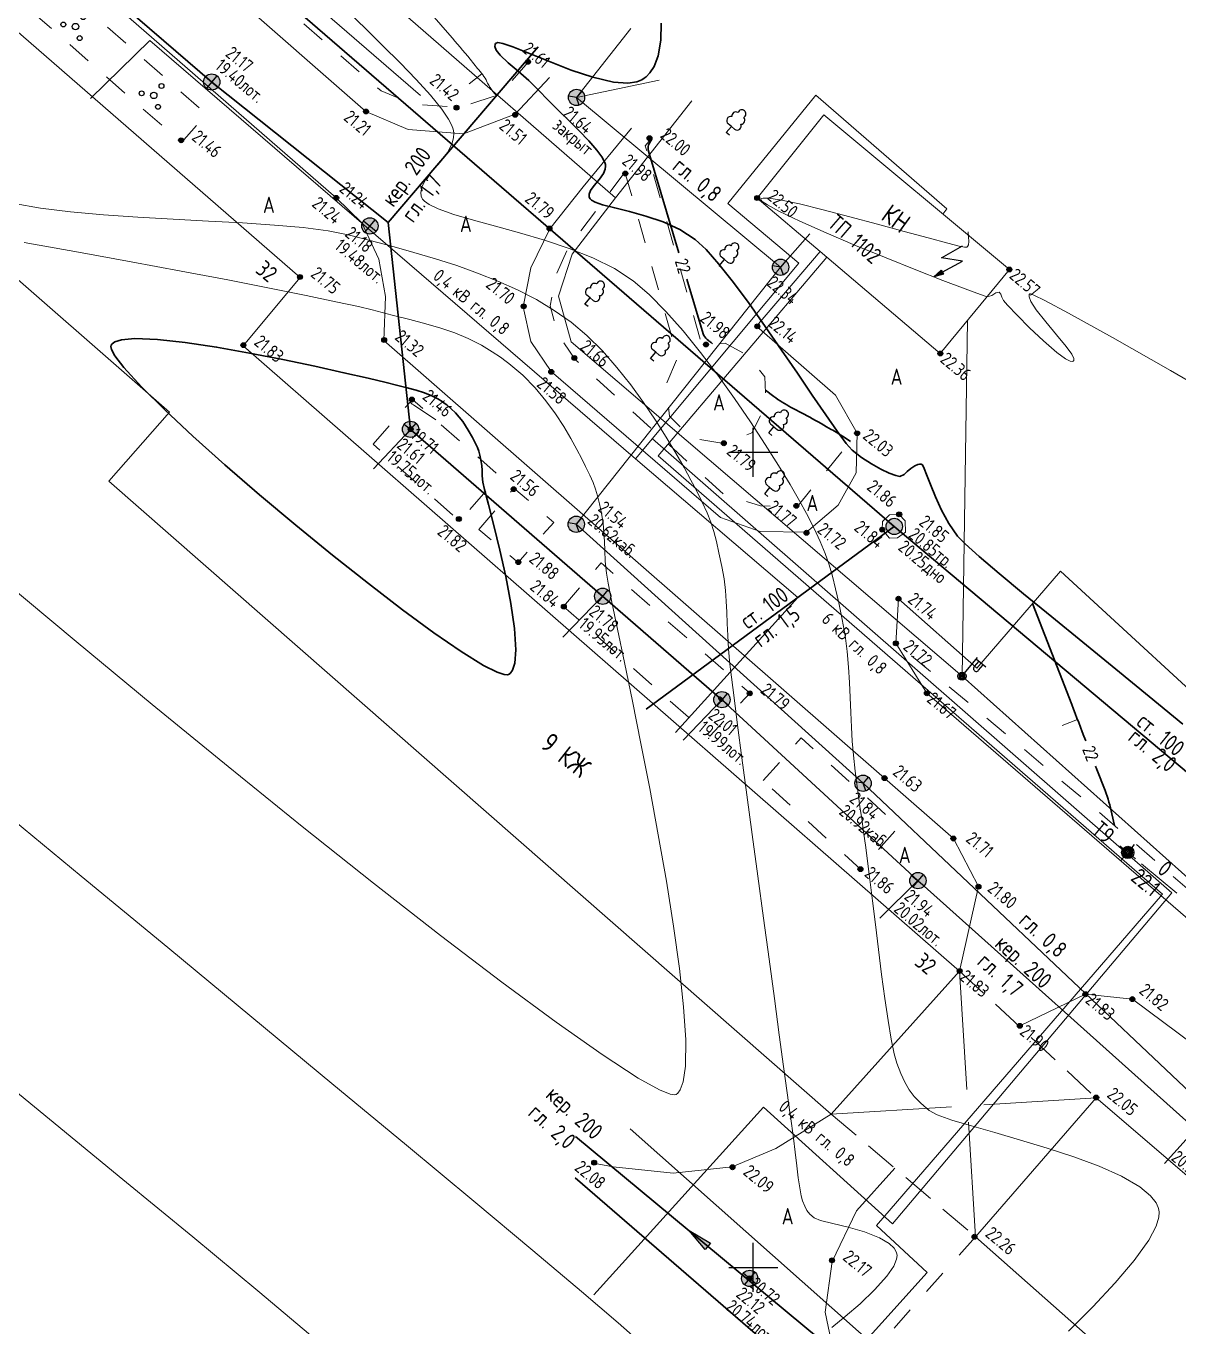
# Model space of a CAD drawing. Header units: metres. Extents: x -149473 to 83396, y -14167 to 104709.
# Drawn here: x -4603.36 to -4568, y 42591.93 to 42631.8 of the extents above; entities that cross this region are included whole.
import ezdxf
from ezdxf.enums import TextEntityAlignment as Align

# ---------------------------------------------------------------- set-up
doc = ezdxf.new("R2010")
doc.units = ezdxf.units.M
doc.linetypes.add('g5_01_5x1_5', pattern=[1.5, 0.75, -0.75])
doc.linetypes.add('g5_02x1', pattern=[1.5, 1, -0.5])
for name, color, linetype, transparency in [('01_Геодезические пункты', 7, 'Continuous', 0.6), ('02_Сетка', 7, 'Continuous', 0.6), ('03_Здания и строения', 7, 'Continuous', 0.6), ('05_Элементы зданий', 7, 'Continuous', 0.6), ('06_Инженерно-технические сооружения', 7, 'Continuous', 0.6), ('07_Объекты электропередачи', 7, 'Continuous', 0.6), ('10_Границы покрытий и угодий', 7, 'Continuous', 0.6), ('13_Растительность', 7, 'Continuous', 0.6), ('19_Горизонтали', 7, 'Continuous', 0.6), ('30_Канализация', 7, 'Continuous', 0.6), ('31_Водопровод', 7, 'Continuous', 0.6), ('33_Газопровод', 7, 'Continuous', 0.6), ('35_Телефон', 7, 'Continuous', 0.6), ('37_Кабель низкого напряжения', 7, 'Continuous', 0.6), ('38_Кабели высокого напряжения', 7, 'Continuous', 0.6), ('44_Крышки колодцев', 7, 'Continuous', 0.6), ('61_Отметки высоты поверхности', 7, 'Continuous', 0.6)]:
    doc.layers.add(name, color=color, linetype=linetype, transparency=transparency)
doc.layers.add('Viewport2ForCustomObjects_0', color=7, linetype='Continuous')
doc.layers.add('Сети_Горизонтали.Вспомогательные', color=1, linetype='Continuous', lineweight=9)
doc.layers.add('Сети_Горизонтали.Основные', color=1, linetype='Continuous', lineweight=30)
doc.styles.add('LIKE11', font='GOST_0.TTF')
doc.styles.add('LIKE14', font='GOST_0.TTF')
doc.styles.add('LIKE17', font='GOST_0.TTF')
doc.styles.add('LIKE32', font='GOST_0.TTF')
doc.styles.add('LIKE36', font='GOST_0.TTF')
doc.styles.add('Line_GUGK', font='GOST_0.TTF')
doc.styles.add('pragmai.shx', font='GOST_0.TTF')
doc.linetypes.add('g5_119_1', pattern='A,4,-1,[31,GUGK_2005.shx,S=0.1,R=0,X=0,Y=0],0.35,[31,GUGK_2005.shx,S=0.08,R=0,X=0,Y=0],3.3,[31,GUGK_2005.shx,S=0.08,R=180,X=0,Y=0],0.35,[31,GUGK_2005.shx,S=0.1,R=180,X=0,Y=0],-1', length=10)
doc.linetypes.add('g5_119_3', pattern='A,4,-1,[31,GUGK_2005.shx,S=0.1,R=0,X=0,Y=0],4,[31,GUGK_2005.shx,S=0.1,R=180,X=0,Y=0],-1', length=10)
doc.linetypes.add('g5_122_g', pattern='A,1,-1,1.5,-0.4,["Г",Line_GUGK,S=1,R=0,X=0,Y=-0.5],-1.5,1.5,-1,4,-1,4,-1,3', length=20.9)
doc.linetypes.add('g5_122_k', pattern='A,1,-1,1.5,-0.4,["К",Line_GUGK,S=1,R=0,X=0,Y=-0.5],-1.5,1.5,-1,4,-1,4,-1,3', length=20.9)
doc.linetypes.add('g5_122_v', pattern='A,1,-1,1.5,-0.4,["В",Line_GUGK,S=1,R=0,X=0,Y=-0.5],-1.5,1.5,-1,4,-1,4,-1,3', length=20.9)
doc.linetypes.add('g5_133_t', pattern='A,2,[27,GUGK_2005.shx,S=0.4,R=0,X=0,Y=0],2,-1,2,[27,GUGK_2005.shx,S=0.4,R=0,X=0,Y=0],2,-1,2,[27,GUGK_2005.shx,S=0.4,R=0,X=0,Y=0],2,-0.1,["V",Line_GUGK,S=1,R=0,X=0,Y=-0.5],-1', length=15.1)
doc.linetypes.add('g5_386_1', pattern='A,0,-0.75,[39,GUGK_2005.shx,S=0.5,R=0,X=0.55,Y=0],-0.75', length=1.5)

# ---------------------------------------------------------------- blocks, each defined once
blk = doc.blocks.new('g5_012')
at = {"color": 92}
for points in [[(0, -1.5), (0, 1.5)], [(-1.5, 0), (1.5, 0)]]:
    blk.add_lwpolyline(points, dxfattribs=at)
blk = doc.blocks.new('g5_117sv')
h = blk.add_hatch(color=255)
h.paths.add_polyline_path([(-0.038, 0.461, 0.390634), (-0.463, 0, 0.11106), (-0.418, -0.198), (-0.038, 0.022)])
h.paths.add_polyline_path([(0.037, 0.022), (0.418, -0.198, 0.11106), (0.463, 0, 0.390634), (0.037, 0.461)])
h.paths.add_polyline_path([(-0.38, -0.263, 0.524447), (0.38, -0.263), (0, -0.043)])
at = {"color": 0}
for points in [[(0, 0.5), (0, 0)], [(0, 0), (-0.433, -0.25)], [(0.433, -0.25), (0, 0)]]:
    blk.add_lwpolyline(points, dxfattribs=at)
blk.add_circle((0, 0), 0.5, dxfattribs=at)
blk = doc.blocks.new('g5_367_1')
at = {"color": 0}
for points in [[(0, 0.497), (-0.257, 0.497)], [(0, 0.497), (0.257, 0.497)], [(0, 0), (0, 0.497)], [(0.25, 0), (0, 0)]]:
    blk.add_lwpolyline(points, dxfattribs=at)
for centre, start, end in [((0, 1.5), 90, 202.24196), ((0, 1.5), 337.75804, 90), ((-0.257, 0.747), 115.63459, 270), ((-0.197, 1.158), 97.94065, 227.81966), ((0.197, 1.158), 312.18034, 82.05935), ((0.257, 0.747), 270, 64.36541)]:
    blk.add_arc(centre, 0.25, start, end, dxfattribs=at)
blk = doc.blocks.new('g5_330')
blk.add_hatch(color=0).paths.add_polyline_path([(0.15, 0, 1), (-0.15, 0, 1)])
at = {"color": 0}
blk.add_circle((0, 0), 0.15, dxfattribs=at)
blk = doc.blocks.new('g5_110_1c')
h = blk.add_hatch(color=255)
edge = h.paths.add_edge_path()
edge.add_arc((0, 0), 0.212, 0, 360)
edge = h.paths.add_edge_path(flags=16)
edge.add_arc((0, 0), 0.0975, 0, 360)
h = blk.add_hatch(color=0)
edge = h.paths.add_edge_path()
edge.add_arc((0, 0), 0.06, 0, 360)
at = {"color": 0}
for p, q in [((0, 0.25), (0, 1.5)), ((0, 1.375), (0.75, 1.375))]:
    blk.add_line(p, q, dxfattribs=at)
blk.add_lwpolyline([(0.2, 1.375), (0.2, 0.932, 1.040016), (0.55, 0.932), (0.55, 1.375)], format="xyb", dxfattribs=at)
for radius in [0.25, 0.06]:
    blk.add_circle((0, 0), radius, dxfattribs=at)
blk = doc.blocks.new('g5_005_1')
h = blk.add_hatch(color=255)
edge = h.paths.add_edge_path()
edge.add_arc((0, 0), 0.338, 0, 360)
edge = h.paths.add_edge_path(flags=16)
edge.add_arc((0, 0), 0.1, 0, 360)
at = {"color": 0}
for p, q in [((-0.625, 0), (-0.375, 0)), ((0, 0.625), (0, 0.375)), ((0.375, 0), (0.625, 0)), ((0, -0.375), (0, -0.625))]:
    blk.add_line(p, q, dxfattribs=at)
for radius in [0.375, 0.0625]:
    blk.add_circle((0, 0), radius, dxfattribs=at)
blk = doc.blocks.new('g5_117v')
h = blk.add_hatch(color=255)
h.paths.add_polyline_path([(-0.461, 0.037), (0.461, 0.037, 0.921954)])
h.paths.add_polyline_path([(0.461, -0.037), (-0.461, -0.037, 0.921954)])
at = {"color": 0}
blk.add_line((-0.5, 0), (0.5, 0), dxfattribs=at)
blk.add_circle((0, 0), 0.5, dxfattribs=at)
blk = doc.blocks.new('g5_112')
blk.add_hatch(color=0).paths.add_polyline_path([(0, 0), (0.084, 0.613), (0.362, 0.501)])
at = {"color": 0}
blk.add_lwpolyline([(0.223, 0.557), (0.75, 1.875), (-0.375, 1.2), (0.15, 2.6)], dxfattribs=at)
blk.add_lwpolyline([(0, 0), (0.084, 0.613), (0.362, 0.501)], close=True, dxfattribs=at)
blk = doc.blocks.new('g5_117kb')
h = blk.add_hatch(color=255)
h.paths.add_polyline_path([(0.037, 0.037), (0.461, 0.037, 0.367426), (0.037, 0.461)])
h.paths.add_polyline_path([(-0.038, 0.461, 0.367426), (-0.461, 0.037), (-0.038, 0.037)])
h.paths.add_polyline_path([(-0.038, -0.038), (-0.461, -0.038, 0.367426), (-0.038, -0.461)])
h.paths.add_polyline_path([(0.037, -0.461, 0.367426), (0.461, -0.038), (0.037, -0.038)])
at = {"color": 0}
for points in [[(-0.5, 0), (0.5, 0)], [(0, 0.5), (0, -0.5)]]:
    blk.add_lwpolyline(points, dxfattribs=at)
blk.add_circle((0, 0), 0.5, dxfattribs=at)
blk = doc.blocks.new('g5_394')
at = {"color": 0}
for centre, radius in [((0, 0.75), 0.15), ((0, 0), 0.2), ((-0.65, -0.375), 0.15), ((0.65, -0.375), 0.15)]:
    blk.add_circle(centre, radius, dxfattribs=at)
blk = doc.blocks.new('g5_122_3')
blk.add_hatch(color=0).paths.add_polyline_path([(0, -0.25), (0, 0.25), (1.5, 0)])
at = {"color": 0}
blk.add_lwpolyline([(0, -0.25), (0, 0.25), (1.5, 0), (0, -0.25)], dxfattribs=at)
blk = doc.blocks.new('g_scratch')
at = {"color": 0, "linetype": 'ByBlock', "lineweight": 15}
blk.add_line((0, 0), (1, 0), dxfattribs=at)
blk = doc.blocks.new('CustomObjectsInViewport2_0')
at = {"layer": 'Сети_Горизонтали.Вспомогательные', "color": 42, "flags": 128}
for points, elevation in [([(2895.444, 1584.672), (2900.805, 1580.256), (2906.111, 1575.88), (2911.27, 1571.621), (2916.184, 1567.555), (2920.758, 1563.762), (2924.897, 1560.318), (2928.506, 1557.301), (2931.489, 1554.789), (2933.751, 1552.86), (2934.976, 1551.787)], 21), ([(2946.841, 1552.573), (2947.666, 1553.243), (2948.583, 1554.038), (2949.475, 1554.89), (2950.226, 1555.73), (2950.647, 1556.349), (2950.818, 1556.759), (2950.85, 1556.998), (2950.838, 1557.105), (2950.803, 1557.222), (2950.679, 1557.441), (2950.371, 1557.739), (2949.779, 1558.083), (2948.851, 1558.438), (2947.845, 1558.723), (2946.902, 1558.951), (2946.161, 1559.137), (2945.763, 1559.295), (2945.504, 1559.532), (2945.325, 1559.757), (2945.187, 1560.013), (2945.05, 1560.345), (2944.965, 1560.658), (2944.88, 1561.142), (2944.791, 1561.766), (2944.697, 1562.503), (2944.597, 1563.324), (2944.488, 1564.199), (2944.369, 1565.101), (2944.273, 1565.795), (2944.111, 1566.982), (2943.891, 1568.587), (2943.626, 1570.536), (2943.324, 1572.753), (2942.997, 1575.164), (2942.654, 1577.695), (2942.306, 1580.27), (2941.964, 1582.815), (2941.637, 1585.255), (2941.336, 1587.516), (2941.071, 1589.522), (2940.852, 1591.2), (2940.691, 1592.473), (2940.596, 1593.268), (2940.51, 1594.2), (2940.459, 1595.025), (2940.428, 1595.768), (2940.404, 1596.46), (2940.373, 1597.128), (2940.321, 1597.799), (2940.234, 1598.502), (2940.097, 1599.264), (2939.924, 1600.096), (2939.768, 1600.793), (2939.608, 1601.403), (2939.424, 1601.975), (2939.195, 1602.559), (2938.901, 1603.204), (2938.519, 1603.957), (2938.196, 1604.567), (2937.78, 1605.33), (2937.276, 1606.216), (2936.691, 1607.196), (2936.032, 1608.242), (2935.304, 1609.323), (2934.514, 1610.411), (2933.667, 1611.477), (2932.77, 1612.492), (2931.829, 1613.426), (2930.85, 1614.251), (2929.82, 1614.975), (2928.724, 1615.632), (2927.571, 1616.227), (2926.367, 1616.769), (2925.122, 1617.264), (2923.841, 1617.718), (2922.532, 1618.138), (2921.204, 1618.531), (2919.864, 1618.904), (2918.518, 1619.263), (2917.176, 1619.615), (2915.952, 1619.861), (2914.423, 1620.055), (2912.65, 1620.21), (2910.689, 1620.338), (2908.601, 1620.452), (2906.445, 1620.564), (2904.278, 1620.687), (2902.161, 1620.833), (2900.153, 1621.014), (2898.312, 1621.243), (2896.697, 1621.533)], 21), ([(2894.226, 1569.132), (2898.861, 1565.353), (2903.362, 1561.666), (2907.649, 1558.133), (2911.642, 1554.817), (2915.261, 1551.782)], 21.5), ([(2961.358, 1552.351), (2962.865, 1553.847), (2964.238, 1555.308), (2965.404, 1556.686), (2966.288, 1557.927), (2966.742, 1558.787), (2966.911, 1559.338), (2966.933, 1559.654), (2966.914, 1559.796), (2966.874, 1559.942), (2966.738, 1560.231), (2966.402, 1560.655), (2965.738, 1561.201), (2964.616, 1561.852), (2963.244, 1562.467), (2961.702, 1563.044), (2960.068, 1563.581), (2958.424, 1564.077), (2956.847, 1564.53), (2955.418, 1564.939), (2954.216, 1565.301), (2953.32, 1565.615), (2952.811, 1565.88), (2952.3, 1566.33), (2951.905, 1566.746), (2951.592, 1567.165), (2951.33, 1567.622), (2951.087, 1568.155), (2950.829, 1568.798), (2950.669, 1569.37), (2950.491, 1570.266), (2950.301, 1571.42), (2950.104, 1572.765), (2949.905, 1574.236), (2949.708, 1575.768), (2949.519, 1577.293), (2949.342, 1578.747), (2949.182, 1580.063), (2949.044, 1581.176), (2948.934, 1582.019), (2948.797, 1582.992), (2948.679, 1583.801), (2948.575, 1584.511), (2948.479, 1585.189), (2948.384, 1585.9), (2948.285, 1586.711), (2948.175, 1587.688), (2948.099, 1588.54), (2948.048, 1589.414), (2948.01, 1590.307), (2947.975, 1591.219), (2947.934, 1592.147), (2947.874, 1593.092), (2947.786, 1594.05), (2947.659, 1595.021), (2947.483, 1596.004), (2947.271, 1597.025), (2947.08, 1597.897), (2946.89, 1598.663), (2946.683, 1599.37), (2946.44, 1600.063), (2946.14, 1600.788), (2945.765, 1601.589), (2945.295, 1602.513), (2944.865, 1603.299), (2944.286, 1604.295), (2943.578, 1605.461), (2942.761, 1606.755), (2941.855, 1608.136), (2940.878, 1609.564), (2939.852, 1610.996), (2938.795, 1612.392), (2937.727, 1613.71), (2936.669, 1614.91), (2935.639, 1615.951), (2934.658, 1616.791), (2933.511, 1617.534), (2932.182, 1618.19), (2930.729, 1618.767), (2929.212, 1619.277), (2927.689, 1619.731), (2926.218, 1620.14), (2924.858, 1620.513), (2923.667, 1620.863), (2922.705, 1621.199), (2922.138, 1621.466), (2921.852, 1621.668), (2921.734, 1621.805), (2921.698, 1621.875), (2921.662, 1621.984), (2921.634, 1622.202), (2921.688, 1622.527), (2921.903, 1622.959), (2922.326, 1623.507), (2922.818, 1624.073), (2923.273, 1624.668), (2923.538, 1625.172), (2923.642, 1625.569), (2923.654, 1625.845), (2923.64, 1625.986), (2923.619, 1626.09), (2923.541, 1626.318), (2923.338, 1626.711), (2922.927, 1627.317), (2922.22, 1628.184), (2921.349, 1629.142), (2920.364, 1630.161), (2919.314, 1631.207), (2918.252, 1632.249), (2917.228, 1633.256)], 21.5), ([(2971.903, 1608.814), (2967.619, 1611.284), (2964.072, 1613.302), (2961.376, 1614.804), (2959.909, 1615.589), (2959.25, 1615.913), (2959.033, 1615.995), (2958.995, 1615.995), (2958.962, 1615.944), (2958.95, 1615.805), (2959.055, 1615.517), (2959.377, 1615.015), (2959.966, 1614.269), (2960.631, 1613.483), (2961.23, 1612.755), (2961.565, 1612.279), (2961.684, 1612.017), (2961.684, 1611.9), (2961.656, 1611.861), (2961.611, 1611.839), (2961.477, 1611.853), (2961.179, 1612.003), (2960.643, 1612.397), (2959.834, 1613.102), (2958.984, 1613.911), (2958.21, 1614.685), (2957.632, 1615.286), (2957.369, 1615.573), (2957.274, 1615.778), (2957.224, 1615.965), (2957.113, 1616.085), (2956.914, 1616.044), (2956.668, 1615.895), (2956.369, 1615.813), (2955.968, 1615.941), (2955.024, 1616.288), (2953.662, 1616.809), (2952.004, 1617.459), (2950.174, 1618.192), (2948.296, 1618.964), (2946.492, 1619.727), (2944.887, 1620.438), (2943.604, 1621.051), (2942.892, 1621.44), (2942.583, 1621.657), (2942.499, 1621.761), (2942.496, 1621.8), (2942.519, 1621.83), (2942.633, 1621.864), (2942.961, 1621.859), (2943.654, 1621.757), (2944.855, 1621.504), (2946.326, 1621.147), (2947.96, 1620.722), (2949.649, 1620.268), (2951.284, 1619.82), (2952.757, 1619.417), (2953.961, 1619.096), (2954.658, 1618.923), (2954.988, 1618.854), (2955.104, 1618.842), (2955.128, 1618.847), (2955.168, 1618.885), (2955.222, 1618.989), (2955.25, 1619.192), (2955.233, 1619.495), (2955.214, 1619.799)], 22.5), ([(2895.892, 1598.512), (2900.492, 1594.653), (2905.16, 1590.787), (2909.811, 1586.984), (2914.365, 1583.312), (2918.737, 1579.84), (2922.844, 1576.635), (2926.605, 1573.767), (2929.935, 1571.305), (2932.753, 1569.316), (2934.975, 1567.869), (2936.267, 1567.149), (2936.926, 1566.886), (2937.208, 1566.852), (2937.299, 1566.878), (2937.393, 1566.945), (2937.554, 1567.154), (2937.736, 1567.644), (2937.872, 1568.601), (2937.889, 1570.226), (2937.757, 1572.255), (2937.499, 1574.607), (2937.138, 1577.201), (2936.699, 1579.957), (2936.204, 1582.796), (2935.676, 1585.636), (2935.138, 1588.399), (2934.614, 1591.004), (2934.128, 1593.37), (2933.702, 1595.418), (2933.359, 1597.067), (2933.123, 1598.237), (2933.017, 1598.848), (2932.952, 1599.595), (2932.919, 1600.234), (2932.9, 1600.805), (2932.872, 1601.35), (2932.816, 1601.91), (2932.711, 1602.524), (2932.589, 1603.11), (2932.478, 1603.59), (2932.358, 1604.011), (2932.209, 1604.422), (2932.011, 1604.869), (2931.744, 1605.401), (2931.508, 1605.86), (2931.21, 1606.438), (2930.844, 1607.108), (2930.409, 1607.846), (2929.899, 1608.629), (2929.311, 1609.431), (2928.642, 1610.228), (2927.887, 1610.996), (2927.043, 1611.711), (2927.043, 1611.711), (2926.866, 1611.844), (2926.519, 1612.095), (2926.011, 1612.437), (2925.351, 1612.832), (2924.537, 1613.245), (2923.714, 1613.589), (2922.859, 1613.884), (2921.949, 1614.152), (2920.961, 1614.412), (2919.872, 1614.688), (2918.66, 1614.999), (2917.804, 1615.203), (2916.429, 1615.503), (2914.595, 1615.885), (2912.361, 1616.335), (2909.788, 1616.841), (2906.936, 1617.387), (2903.864, 1617.961), (2900.632, 1618.548), (2897.3, 1619.135)], 20.5)]:
    blk.add_lwpolyline(points, dxfattribs=dict(at, elevation=elevation))
at = {"layer": 'Сети_Горизонтали.Основные', "color": 40, "elevation": 22, "flags": 128}
blk.add_lwpolyline([(2968.379, 1589.588), (2966.323, 1591.281), (2964.26, 1592.97), (2962.249, 1594.612), (2960.348, 1596.165), (2958.616, 1597.588), (2957.112, 1598.838), (2955.895, 1599.873), (2955.024, 1600.652), (2954.556, 1601.132), (2954.033, 1601.902), (2953.585, 1602.726), (2953.21, 1603.542), (2952.903, 1604.291), (2952.661, 1604.911), (2952.513, 1605.274), (2952.427, 1605.448), (2952.381, 1605.51), (2952.361, 1605.524), (2952.319, 1605.537), (2952.236, 1605.546), (2952.115, 1605.518), (2951.947, 1605.429), (2951.704, 1605.283), (2951.476, 1605.096), (2951.277, 1604.896), (2951.019, 1604.792), (2950.769, 1604.838), (2950.365, 1604.988), (2949.852, 1605.229), (2949.274, 1605.552), (2948.677, 1605.943), (2948.105, 1606.391), (2947.732, 1606.81), (2947.177, 1607.554), (2946.472, 1608.559), (2945.647, 1609.766), (2944.733, 1611.114), (2943.762, 1612.54), (2942.765, 1613.985), (2941.771, 1615.386), (2940.814, 1616.682), (2939.923, 1617.812), (2939.13, 1618.716), (2938.465, 1619.33), (2937.52, 1619.931), (2936.494, 1620.397), (2935.447, 1620.757), (2934.439, 1621.036), (2933.53, 1621.26), (2932.779, 1621.456), (2932.332, 1621.611), (2932.108, 1621.734), (2932.018, 1621.823), (2931.992, 1621.87), (2931.969, 1621.946), (2931.964, 1622.098), (2932.043, 1622.325), (2932.259, 1622.63), (2932.6, 1623.026), (2932.839, 1623.364), (2932.948, 1623.635), (2932.97, 1623.825), (2932.962, 1623.924), (2932.948, 1623.989), (2932.892, 1624.136), (2932.743, 1624.394), (2932.441, 1624.798), (2931.933, 1625.377), (2931.325, 1626.009), (2930.668, 1626.662), (2930.011, 1627.307), (2929.403, 1627.91), (2928.895, 1628.442), (2928.263, 1629.067), (2927.601, 1629.641), (2926.987, 1630.161), (2926.499, 1630.621), (2926.253, 1630.943), (2926.179, 1631.156), (2926.191, 1631.284), (2926.218, 1631.343), (2926.25, 1631.375), (2926.369, 1631.4), (2926.673, 1631.35), (2927.282, 1631.147), (2928.302, 1630.738), (2929.523, 1630.233), (2930.85, 1629.716), (2932.189, 1629.272), (2933.446, 1628.984), (2934.329, 1628.922), (2934.889, 1629.003), (2935.202, 1629.127), (2935.338, 1629.212), (2935.462, 1629.31), (2935.682, 1629.537), (2935.947, 1629.944), (2936.192, 1630.596), (2936.352, 1631.546), (2936.387, 1632.594)], dxfattribs=at)
at = {"layer": 'Сети_Горизонтали.Основные', "color": 40, "elevation": 20, "flags": 128}
blk.add_lwpolyline([(2923.236, 1609.171), (2923.138, 1609.244), (2922.948, 1609.377), (2922.672, 1609.55), (2922.312, 1609.737), (2921.852, 1609.92), (2921.357, 1610.071), (2920.797, 1610.217), (2920.145, 1610.383), (2919.517, 1610.541), (2918.407, 1610.807), (2916.914, 1611.152), (2915.138, 1611.546), (2913.178, 1611.958), (2911.133, 1612.359), (2909.103, 1612.719), (2907.186, 1613.006), (2905.483, 1613.192), (2904.092, 1613.245), (2903.271, 1613.173), (2902.858, 1613.041), (2902.692, 1612.913), (2902.644, 1612.836), (2902.628, 1612.766), (2902.663, 1612.58), (2902.872, 1612.185), (2903.42, 1611.465), (2904.491, 1610.292), (2905.926, 1608.87), (2907.659, 1607.254), (2909.622, 1605.499), (2911.747, 1603.662), (2913.966, 1601.799), (2916.213, 1599.965), (2918.419, 1598.216), (2920.517, 1596.608), (2922.439, 1595.197), (2924.117, 1594.039), (2925.485, 1593.19), (2926.31, 1592.771), (2926.748, 1592.627), (2926.947, 1592.618), (2927.017, 1592.642), (2927.106, 1592.706), (2927.253, 1592.898), (2927.399, 1593.332), (2927.468, 1594.147), (2927.387, 1595.462), (2927.165, 1596.998), (2926.847, 1598.64), (2926.479, 1600.274), (2926.108, 1601.784), (2925.78, 1603.057), (2925.541, 1603.977), (2925.438, 1604.429), (2925.407, 1604.826), (2925.395, 1605.15), (2925.376, 1605.453), (2925.325, 1605.784), (2925.26, 1606.092), (2925.195, 1606.332), (2925.107, 1606.563), (2924.969, 1606.844), (2924.796, 1607.181), (2924.544, 1607.635), (2924.205, 1608.152), (2923.772, 1608.682), (2923.236, 1609.171)], close=True, dxfattribs=at)

msp = doc.modelspace()

# ---------------------------------------------------------------- linework, layer by layer
at = {"layer": '01_Геодезические пункты', "color": 7, "lineweight": 20, "flags": 128}
msp.add_lwpolyline([(-4568.07, 42605.204), (-4569.153, 42606.106)], dxfattribs=at)
at = {"layer": '03_Здания и строения', "color": 7, "linetype": 'Continuous', "lineweight": 20, "flags": 128}
for points in [[(-4617.095, 42635.822), (-4613.353, 42640.094), (-4594.95, 42624.092), (-4596.703, 42621.991), (-4574.726, 42602.815), (-4578.665, 42598.428), (-4600.821, 42617.84), (-4598.964, 42619.96), (-4617.095, 42635.822)], [(-4580.938, 42626.525), (-4579.007, 42624.886), (-4575.32, 42621.757), (-4573.201, 42624.332), (-4578.89, 42629.075), (-4580.938, 42626.525)], [(-4552.448, 42602.908), (-4562.247, 42591.82), (-4570.537, 42598.921), (-4574.244, 42594.663), (-4563.251, 42584.943), (-4565.105, 42582.74), (-4549.001, 42568.989), (-4545.294, 42573.304), (-4561.793, 42587.527), (-4558.811, 42591.038), (-4556.899, 42589.355), (-4548.255, 42599.238), (-4552.448, 42602.908)]]:
    msp.add_lwpolyline(points, dxfattribs=at)
at = {"layer": '05_Элементы зданий', "color": 7, "linetype": 'g5_02x1', "lineweight": 20, "flags": 128}
for points in [[(-4574.726, 42602.815), (-4570.537, 42598.921)], [(-4578.665, 42598.428), (-4574.244, 42594.663)]]:
    msp.add_lwpolyline(points, dxfattribs=at)
at = {"layer": '05_Элементы зданий', "color": 7, "linetype": 'Continuous', "lineweight": 20, "flags": 128}
for points, elevation in [([(-4574.726, 42602.815), (-4574.511, 42599.181)], 10.917), ([(-4573.982, 42598.712), (-4570.537, 42598.921)], 11.06), ([(-4578.665, 42598.428), (-4574.981, 42598.651)], 11.06), ([(-4574.452, 42598.182), (-4574.244, 42594.663)], 10.917)]:
    msp.add_lwpolyline(points, dxfattribs=dict(at, elevation=elevation))
at = {"layer": '06_Инженерно-технические сооружения', "color": 7, "linetype": 'Continuous', "lineweight": 20, "flags": 128}
msp.add_lwpolyline([(-4577.093, 42616.599), (-4576.876, 42616.812), (-4576.579, 42616.823), (-4576.396, 42616.623), (-4576.392, 42616.273), (-4576.631, 42616.104), (-4576.879, 42616.094), (-4577.1, 42616.354), (-4577.093, 42616.599)], dxfattribs=at)
at = {"layer": '10_Границы покрытий и угодий', "color": 7, "linetype": 'Continuous', "lineweight": 20, "flags": 128}
for points in [[(-4614.164, 42647.645), (-4609.883, 42643.939), (-4608.724, 42642.936), (-4601.383, 42636.582), (-4592.935, 42629.18)], [(-4574.726, 42602.815), (-4574.148, 42605.404), (-4574.918, 42606.878), (-4577.029, 42608.733), (-4592.39, 42622.154), (-4592.338, 42623.501), (-4592.539, 42624.648), (-4593.062, 42625.767), (-4593.847, 42626.531), (-4603.517, 42634.957), (-4608.987, 42639.685), (-4609.317, 42639.605), (-4610.018, 42640.199), (-4610.086, 42640.598), (-4612.024, 42642.268), (-4613.23, 42642.591), (-4614.278, 42642.479), (-4615.462, 42641.482), (-4619.439, 42636.825), (-4622.256, 42633.555), (-4622.933, 42631.962), (-4622.957, 42630.655), (-4622.575, 42629.484), (-4621.255, 42627.758)], [(-4592.935, 42629.18), (-4591.642, 42628.63), (-4589.946, 42628.49), (-4588.359, 42629.097), (-4587.31, 42630.219)], [(-4584.795, 42628.673), (-4586.274, 42626.872), (-4587.301, 42625.581), (-4587.877, 42624.383), (-4588.11, 42623.185), (-4587.877, 42622.127), (-4587.254, 42621.209), (-4582.058, 42616.728), (-4580.844, 42616.292), (-4579.428, 42616.277), (-4578.448, 42617.109), (-4577.904, 42618.097), (-4577.872, 42619.31), (-4578.531, 42620.477), (-4580.953, 42622.594), (-4579.007, 42624.886)], [(-4576.602, 42614.234), (-4574.195, 42612.107), (-4571.636, 42615.082), (-4565.877, 42609.783), (-4565.013, 42609.98), (-4564.431, 42610.677), (-4564.193, 42610.947)], [(-4576.602, 42614.234), (-4576.682, 42612.867), (-4575.732, 42611.335), (-4565.838, 42602.779), (-4564.319, 42602.06), (-4562.9, 42602.057), (-4561.207, 42602.738), (-4559.435, 42604.583)], [(-4558.186, 42601.846), (-4562.874, 42596.451), (-4567.548, 42600.549), (-4569.429, 42601.954), (-4570.869, 42602.103), (-4572.881, 42601.134)], [(-4578.665, 42598.428), (-4580.365, 42597.373), (-4581.704, 42596.808), (-4583.513, 42596.611), (-4585.354, 42596.808), (-4585.953, 42596.925)], [(-4564.916, 42578.765), (-4577.064, 42589.145), (-4578.01, 42590.171), (-4578.628, 42591.28), (-4578.85, 42592.354), (-4578.64, 42593.905), (-4577.893, 42595.457), (-4576.717, 42596.769)]]:
    msp.add_lwpolyline(points, dxfattribs=at)
at = {"layer": '10_Границы покрытий и угодий', "color": 7, "linetype": 'g5_01_5x1_5', "lineweight": 20, "flags": 128}
for points in [[(-4587.96, 42630.694), (-4588.81, 42629.717), (-4590.044, 42629.31), (-4591.473, 42629.396), (-4592.473, 42629.81), (-4595.363, 42632.325), (-4599.14, 42635.616), (-4599.91, 42636.313), (-4598.214, 42638.186)], [(-4602.998, 42632.088), (-4602.235, 42632.977), (-4597.833, 42629.103), (-4598.597, 42628.228), (-4602.998, 42632.088)], [(-4584.991, 42627.316), (-4583.379, 42621.635), (-4583.731, 42620.799), (-4583.629, 42619.839), (-4582.95, 42619.159), (-4581.958, 42618.995), (-4581.099, 42619.323), (-4580.661, 42620.182), (-4580.703, 42621.041), (-4581.213, 42621.687), (-4581.921, 42622.072), (-4582.64, 42622.041), (-4584.369, 42628.123), (-4584.191, 42628.337)], [(-4584.991, 42627.316), (-4586.741, 42624.988), (-4587.086, 42624.213), (-4587.286, 42623.217), (-4587.051, 42622.35), (-4586.524, 42621.577), (-4581.963, 42617.434), (-4580.839, 42617.083), (-4579.714, 42617.054), (-4577.872, 42619.31)], [(-4592.719, 42618.972), (-4591.511, 42620.346), (-4588.845, 42618.003), (-4590.063, 42616.618), (-4592.719, 42618.972)], [(-4589.469, 42616.358), (-4588.397, 42617.628), (-4587.178, 42616.576), (-4588.272, 42615.347), (-4589.469, 42616.358)], [(-4586.878, 42613.998), (-4585.722, 42615.331), (-4581.161, 42611.342), (-4582.39, 42610.02), (-4586.878, 42613.998)], [(-4565.877, 42609.783), (-4566.27, 42604.065), (-4570.593, 42607.811), (-4575.357, 42611.79), (-4576.682, 42612.867)], [(-4580.755, 42608.655), (-4579.588, 42609.967), (-4576.589, 42607.249), (-4577.755, 42605.927), (-4580.755, 42608.655)], [(-4574.244, 42594.663), (-4577.453, 42591.063), (-4574.335, 42588.316), (-4572.543, 42588.024), (-4567.088, 42583.192), (-4567.029, 42581.478), (-4560.948, 42576.138), (-4559.441, 42577.904)]]:
    msp.add_lwpolyline(points, dxfattribs=at)
at = {"layer": '13_Растительность', "color": 92, "linetype": 'g5_386_1', "lineweight": 20, "flags": 128}
msp.add_lwpolyline([(-4608.953, 42644.852), (-4600.977, 42638.071), (-4591.267, 42629.669)], dxfattribs=at)
at = {"layer": '19_Горизонтали', "color": 32, "linetype": 'Continuous', "lineweight": 20, "elevation": 10.75, "flags": 128}
for points in [[(-4588.943, 42629.673), (-4589.041, 42629.792, -0.06299), (-4589.204, 42630.051), (-4589.224, 42630.094, 0.056039), (-4589.353, 42630.307), (-4589.353, 42630.307, 0.007571), (-4589.51, 42630.503), (-4589.738, 42630.78, 0.006442), (-4590.364, 42631.52), (-4592.577, 42634.068)], [(-4591.583, 42620.264), (-4591.551, 42620.234, 0.044528), (-4591.483, 42620.179), (-4590.798, 42619.719)]]:
    msp.add_lwpolyline(points, format="xyb", dxfattribs=at)
at = {"layer": '19_Горизонтали', "color": 32, "linetype": 'Continuous', "lineweight": 30, "elevation": 11, "flags": 128}
for points in [[(-4584.171, 42628.326), (-4584.24, 42628.211, 0.210844), (-4584.271, 42627.967), (-4583.335, 42624.843)], [(-4583.093, 42624.036), (-4582.591, 42622.357, 0.163384), (-4582.472, 42622.189), (-4582.425, 42622.155, -0.03065), (-4582.347, 42622.09), (-4582.31, 42622.055)], [(-4578.075, 42619.061), (-4578.27, 42619.187, 0.011355), (-4578.666, 42619.429), (-4578.806, 42619.511, 0.010413), (-4579.495, 42619.892), (-4579.891, 42620.101, -0.039948), (-4580.428, 42620.441), (-4580.683, 42620.633)], [(-4570.861, 42609.879, -0.000287), (-4571.29, 42610.988), (-4572.489, 42614.091)], [(-4581.979, 42611.147), (-4582.076, 42611.21, 0.802779), (-4582.111, 42611.175), (-4582.07, 42611.109, 0.523576), (-4582.01, 42611.106), (-4581.979, 42611.147)], [(-4569.975, 42607.276), (-4570.054, 42607.64, 0.03944), (-4570.268, 42608.35), (-4570.519, 42608.998, -0.000025), (-4570.557, 42609.094, -0.000025)]]:
    msp.add_lwpolyline(points, format="xyb", dxfattribs=at)
at = {"layer": '30_Канализация', "color": 12, "linetype": 'g5_122_k', "lineweight": 30, "flags": 128}
for points in [[(-4609.262, 42639.939), (-4601.044, 42633.001), (-4597.668, 42630.084), (-4592.258, 42625.775), (-4587.655, 42631.161)], [(-4592.258, 42625.775), (-4591.569, 42619.43)], [(-4592.704, 42618.216), (-4591.569, 42619.43), (-4585.676, 42614.31)], [(-4586.898, 42613.059), (-4585.676, 42614.31), (-4582.017, 42611.138)], [(-4583.207, 42609.898), (-4582.017, 42611.138), (-4576.007, 42605.587)], [(-4577.177, 42604.432), (-4576.007, 42605.587), (-4567.497, 42597.96)], [(-4586.507, 42597.742), (-4562.169, 42577.536), (-4561.066, 42576.522), (-4554.991, 42571.26), (-4553.491, 42572.969)], [(-4568.445, 42596.915), (-4567.497, 42597.96), (-4564.075, 42595.131)]]:
    msp.add_lwpolyline(points, dxfattribs=at)
at = {"layer": '31_Водопровод', "color": 94, "linetype": 'g5_122_v', "lineweight": 30, "flags": 128}
for points in [[(-4600.224, 42636.755), (-4576.733, 42616.451)], [(-4584.345, 42610.848), (-4576.733, 42616.451), (-4560.085, 42602.472), (-4558.704, 42604.202)]]:
    msp.add_lwpolyline(points, dxfattribs=at)
at = {"layer": '33_Газопровод', "color": 132, "linetype": 'g5_122_g', "lineweight": 30, "flags": 128}
msp.add_lwpolyline([(-4586.523, 42596.474), (-4535.614, 42552.443)], dxfattribs=at)
at = {"layer": '35_Телефон', "color": 6, "linetype": 'g5_133_t', "lineweight": 20, "flags": 128}
for points in [[(-4584.815, 42631.727), (-4586.478, 42629.611), (-4583.938, 42630.14)], [(-4586.478, 42629.611), (-4580.219, 42624.403), (-4579.324, 42625.429)], [(-4580.219, 42624.403), (-4586.485, 42616.519), (-4577.688, 42608.574), (-4564.807, 42596.391), (-4559.029, 42599.074), (-4553.756, 42605.289), (-4552.615, 42606.553)]]:
    msp.add_lwpolyline(points, dxfattribs=at)
at = {"layer": '37_Кабель низкого напряжения', "color": 1, "linetype": 'g5_119_3', "lineweight": 20, "flags": 128}
for points in [[(-4596.726, 42639.365), (-4598.022, 42637.624), (-4585.283, 42626.531), (-4582.94, 42629.51)], [(-4601.387, 42629.579), (-4599.568, 42631.358), (-4584.669, 42618.522)], [(-4575.242, 42626.034), (-4575.115, 42626.189), (-4579.138, 42629.685), (-4581.837, 42626.359), (-4579.657, 42624.524), (-4584.669, 42618.522), (-4579.688, 42614.273), (-4583.437, 42610.131)], [(-4558.877, 42607.022), (-4560.396, 42605.304), (-4562.46, 42603.425), (-4564.907, 42603.582), (-4566.477, 42604.563), (-4574.654, 42611.857), (-4586.642, 42622.117), (-4587.033, 42623.52), (-4586.609, 42624.808), (-4585.283, 42626.531)], [(-4574.484, 42622.773), (-4574.654, 42611.857)], [(-4584.152, 42619.141), (-4568.215, 42605.218), (-4576.786, 42595.064), (-4580.746, 42598.64), (-4585.945, 42592.883)], [(-4584.828, 42597.977), (-4574.277, 42588.611), (-4562.888, 42578.408), (-4545.606, 42563.892), (-4531.279, 42554.282), (-4521.239, 42565.858), (-4516, 42567.156)]]:
    msp.add_lwpolyline(points, dxfattribs=at)
at = {"layer": '38_Кабели высокого напряжения', "color": 1, "linetype": 'g5_119_1', "lineweight": 20, "flags": 128}
msp.add_lwpolyline([(-4581.285, 42587.394), (-4575.725, 42593.565), (-4577.278, 42595.008), (-4568.5, 42605.176), (-4583.972, 42618.619), (-4578.802, 42624.712)], dxfattribs=at)

# ---------------------------------------------------------------- block references
at = {"layer": '01_Геодезические пункты', "color": 7, "linetype": 'Continuous', "lineweight": 20, "xscale": 0.5, "yscale": 0.5, "zscale": 0.5, "rotation": 320.2244407250127}
msp.add_blockref('g5_005_1', (-4569.571, 42606.454, 11.048), dxfattribs=at)
at = {"layer": '02_Сетка', "color": 92, "linetype": 'Continuous', "lineweight": 15, "ltscale": 0.5, "xscale": 0.5, "yscale": 0.5, "zscale": 0.5}
for p in [(-4581.056, 42618.725), (-4581.056, 42593.725)]:
    msp.add_blockref('g5_012', p, dxfattribs=at)
at = {"layer": '07_Объекты электропередачи', "color": 7, "linetype": 'Continuous', "lineweight": 20, "xscale": 0.5, "yscale": 0.5, "zscale": 0.5}
for name, p, rotation in [('g5_112', (-4575.523, 42624.108), 320.2655484459036), ('g5_110_1c', (-4574.654, 42611.857, 10.925), 320.2244407250127)]:
    msp.add_blockref(name, p, dxfattribs=dict(at, rotation=rotation))
at = {"layer": '13_Растительность', "color": 92, "linetype": 'Continuous', "lineweight": 20, "xscale": 0.5, "yscale": 0.5, "zscale": 0.5, "rotation": 320.2655484459036}
for name, p in [('g5_394', (-4601.847, 42631.783)), ('g5_394', (-4599.446, 42629.674)), ('g5_367_1', (-4581.886, 42628.531)), ('g5_367_1', (-4582.101, 42624.446)), ('g5_367_1', (-4586.221, 42623.274)), ('g5_367_1', (-4584.206, 42621.605)), ('g5_367_1', (-4580.583, 42619.32)), ('g5_367_1', (-4580.703, 42617.455))]:
    msp.add_blockref(name, p, dxfattribs=at)
at = {"layer": '19_Горизонтали', "color": 32, "linetype": 'Continuous', "lineweight": -3}
for p, xscale, yscale, zscale, rotation in [((-4589.378, 42630.339, 10.75), 0.5, 0.5, 0.5, 218.0180673632979), ((-4571.111, 42610.525, 11), 0.4999999999999999, 0.4999999999999999, 0.4999999999999999, 201.153633623241)]:
    msp.add_blockref('g_scratch', p, dxfattribs=dict(at, xscale=xscale, yscale=yscale, zscale=zscale, rotation=rotation))
at = {"layer": '30_Канализация', "color": 7, "linetype": 'Continuous', "lineweight": 20, "xscale": 0.5, "yscale": 0.5, "zscale": 0.5, "rotation": 140.2991752884204}
msp.add_blockref('g5_122_3', (-4582.449, 42594.373), dxfattribs=at)
at = {"layer": '44_Крышки колодцев', "color": 7, "linetype": 'Continuous', "lineweight": 20, "xscale": 0.5, "yscale": 0.5, "zscale": 0.5}
for name, p, rotation in [('g5_117kb', (-4597.668, 42630.084, 10.585), 320.2244407250127), ('g5_117sv', (-4586.478, 42629.611, 10.822), 320.2244407250127), ('g5_117kb', (-4592.816, 42625.67, 10.592), 320.2244407250127), ('g5_117sv', (-4580.219, 42624.403, 11.172), 320.2655484459036), ('g5_117kb', (-4591.569, 42619.43, 10.805), 320.2244407250127), ('g5_117sv', (-4586.485, 42616.519, 10.771), 320.2244407250127), ('g5_117v', (-4576.733, 42616.451, 10.925), 320.2244407250127), ('g5_117kb', (-4585.676, 42614.31, 10.887), 320.2244407250127), ('g5_117kb', (-4582.017, 42611.138, 11.005), 320.2244407250127), ('g5_117sv', (-4577.688, 42608.574, 10.922), 320.2244407250127), ('g5_117kb', (-4576.007, 42605.587, 10.97), 320.2244407250127), ('g5_117kb', (-4581.167, 42593.387, 11.059), 320.2244407250127)]:
    msp.add_blockref(name, p, dxfattribs=dict(at, rotation=rotation))
at = {"layer": '61_Отметки высоты поверхности', "color": 7, "linetype": 'Continuous', "lineweight": 20, "xscale": 0.5, "yscale": 0.5, "zscale": 0.5}
for p, rotation in [((-4587.965, 42630.702), 320.1837874390728), ((-4592.935, 42629.18, 10.606), 320.2244407250127), ((-4590.158, 42629.297), 320.1837874390728), ((-4588.361, 42629.078), 320.1837874390728), ((-4598.606, 42628.297), 320.1837874390728), ((-4584.24, 42628.363), 320.1837874390728), ((-4584.981, 42627.279), 320.1837874390728), ((-4593.847, 42626.531, 10.623), 320.2244407250127), ((-4580.938, 42626.525, 11.249), 320.2244407250127), ((-4587.306, 42625.59), 320.1837874390728), ((-4573.201, 42624.332, 11.283), 320.2244407250127), ((-4594.959, 42624.103), 320.1837874390728), ((-4588.098, 42623.205), 320.1837874390728), ((-4580.932, 42622.589), 320.1837874390728), ((-4596.695, 42622.011), 320.1837874390728), ((-4592.377, 42622.17), 320.1837874390728), ((-4582.506, 42622.033), 320.1837874390728), ((-4586.543, 42621.619), 320.1837874390728), ((-4575.32, 42621.757, 11.181), 320.2244407250127), ((-4587.253, 42621.194), 320.1837874390728), ((-4591.528, 42620.343), 320.1837874390728), ((-4591.565, 42619.436, 9.854), 320.2244407250127), ((-4577.872, 42619.31), 320.1837874390728), ((-4581.96, 42619.004), 320.1837874390728), ((-4588.406, 42617.595), 320.1837874390728), ((-4579.737, 42617.085), 320.1837874390728), ((-4590.085, 42616.681), 320.1837874390728), ((-4576.579, 42616.823, 10.928), 320.2244407250127), ((-4579.423, 42616.258), 320.1837874390728), ((-4577.1, 42616.354, 10.921), 320.2244407250127), ((-4588.262, 42615.356), 320.1837874390728), ((-4576.602, 42614.234, 10.871), 320.2244407250127), ((-4586.868, 42613.989), 320.1837874390728), ((-4576.682, 42612.867, 10.861), 320.2244407250127), ((-4581.165, 42611.334), 320.1837874390728), ((-4575.732, 42611.335, 10.833), 320.2244407250127), ((-4577.029, 42608.733, 10.813), 320.2244407250127), ((-4574.918, 42606.878, 10.856), 320.2244407250127), ((-4577.77, 42605.94), 320.1837874390728), ((-4574.148, 42605.404, 10.898), 320.2244407250127), ((-4574.726, 42602.815, 10.917), 320.2244407250127), ((-4570.869, 42602.103, 10.915), 320.2244407250127), ((-4569.429, 42601.954, 10.911), 320.2244407250127), ((-4572.881, 42601.134, 10.947), 320.2244407250127), ((-4570.537, 42598.933), 320.1837874390728), ((-4585.937, 42596.937), 320.1837874390728), ((-4581.696, 42596.796), 320.1837874390728), ((-4574.27, 42594.664), 320.1837874390728), ((-4578.641, 42593.942), 320.1837874390728), ((-4581.17, 42593.389, 10.36), 320.2244407250127)]:
    msp.add_blockref('g5_330', p, dxfattribs=dict(at, rotation=rotation))
at = {"layer": 'Viewport2ForCustomObjects_0', "xscale": 0.5, "yscale": 0.5, "zscale": 0.5}
msp.add_blockref('CustomObjectsInViewport2_0', (-6052.071, 41815.592), dxfattribs=at)

# ---------------------------------------------------------------- texts
at = {"color": 7, "linetype": 'Continuous', "lineweight": 15, "ltscale": 0.5, "style": 'LIKE11'}
for s, rotation, p in [('21.17', 320.2244, (-4597.274, 42630.904)), ('19.40лот.', 320.2244, (-4597.594, 42630.52)), ('21.64', 320.2244, (-4586.925, 42629.073)), ('закрыт', 320.2244, (-4587.245, 42628.689)), ('21.18', 320.2244, (-4593.611, 42625.381)), ('19.48лот.', 320.2244, (-4593.93, 42624.997)), ('22.34', 320.2655, (-4580.666, 42623.865)), ('21.61', 320.2244, (-4592.017, 42618.892)), ('19.75лот.', 320.2244, (-4592.337, 42618.508)), ('21.54', 320.2244, (-4585.849, 42616.958)), ('20.62каб.', 320.2244, (-4586.169, 42616.573)), ('21.85', 320.2244, (-4576.003, 42616.528)), ('20.85тр.', 320.2244, (-4576.323, 42616.144)), ('20.25дно', 320.2244, (-4576.643, 42615.76)), ('21.78', 320.2244, (-4586.124, 42613.772)), ('19.95лот.', 320.2244, (-4586.444, 42613.388)), ('22.01', 320.2244, (-4582.465, 42610.6)), ('19.99лот.', 320.2244, (-4582.785, 42610.216)), ('21.84', 320.2244, (-4578.135, 42608.036)), ('20.92каб.', 320.2244, (-4578.455, 42607.652)), ('21.94', 320.2244, (-4576.455, 42605.049)), ('20.02лот.', 320.2244, (-4576.775, 42604.665)), ('20.33лот.', 320.2244, (-4568.264, 42597.038)), ('22.12', 320.2244, (-4581.615, 42592.849)), ('20.74лот.', 320.2244, (-4581.935, 42592.465))]:
    msp.add_text(s, height=0.4, rotation=rotation, dxfattribs=at).set_placement(p)
at = {"layer": '01_Геодезические пункты', "color": 7, "linetype": 'Continuous', "lineweight": 20, "ltscale": 0.5, "style": 'LIKE36'}
for s, p in [('T9', (-4570.715, 42607.081)), ('0', (-4568.696, 42605.856)), ('22.1', (-4569.51, 42605.622))]:
    msp.add_text(s, height=0.5, rotation=320.2244, dxfattribs=at).set_placement(p)
at = {"layer": '03_Здания и строения', "color": 7, "linetype": 'Continuous', "lineweight": 15}
for s, height, rotation, style, p in [('КН', 0.6, 324.1028, 'LIKE14', (-4577.175, 42625.888)), ('ТП 1102', 0.5, 319.2074, 'LIKE11', (-4578.805, 42625.683)), ('32', 0.5, 320.5453, 'LIKE36', (-4596.355, 42624.265)), ('9 КЖ', 0.6, 321.9117, 'LIKE14', (-4587.619, 42609.694)), ('32', 0.5, 320.5453, 'LIKE36', (-4576.142, 42603.029))]:
    msp.add_text(s, height=height, rotation=rotation, dxfattribs=dict(at, style=style)).set_placement(p)
at = {"layer": '10_Границы покрытий и угодий', "color": 7, "linetype": 'Continuous', "lineweight": 15, "style": 'LIKE11'}
for p in [(-4596.094, 42626.069), (-4590.053, 42625.483), (-4576.842, 42620.796), (-4582.289, 42620.008), (-4579.425, 42616.922), (-4576.591, 42606.126), (-4580.182, 42595.045)]:
    msp.add_text('А', height=0.5, dxfattribs=at).set_placement(p)
at = {"layer": '19_Горизонтали', "color": 32, "linetype": 'Continuous', "lineweight": 15, "style": 'pragmai.shx'}
for rotation, p in [(286.675, (-4583.214, 42624.44, 11)), (291.2137, (-4570.709, 42609.487, 11))]:
    msp.add_text('22', height=0.4, rotation=rotation, dxfattribs=at).set_placement(p, align=Align.MIDDLE_CENTER)
at = {"layer": '30_Канализация', "color": 12, "linetype": 'Continuous', "lineweight": 15, "style": 'LIKE32'}
for s, rotation, p in [('кер. 200', 53.9266, (-4592.097, 42626.216)), ('гл. 1,7', 53.9266, (-4591.49, 42625.737)), ('кер. 200', 317.7132, (-4573.681, 42603.598)), ('гл. 1,7', 317.7132, (-4574.223, 42603.047)), ('кер. 200', 317.7132, (-4587.455, 42598.966)), ('гл. 2,0', 317.7132, (-4587.998, 42598.414))]:
    msp.add_text(s, height=0.5, rotation=rotation, dxfattribs=at).set_placement(p)
at = {"layer": '31_Водопровод', "color": 94, "linetype": 'Continuous', "lineweight": 15, "style": 'LIKE32'}
for s, rotation, p in [('ст. 100', 36.3668, (-4581.224, 42613.279)), ('гл. 1,5', 36.3668, (-4580.837, 42612.724)), ('ст. 100', 320.7631, (-4569.338, 42610.385)), ('гл. 2,0', 320.7631, (-4569.597, 42609.915))]:
    msp.add_text(s, height=0.5, rotation=rotation, dxfattribs=at).set_placement(p)
at = {"layer": '35_Телефон', "color": 6, "linetype": 'Continuous', "lineweight": 15, "style": 'LIKE32'}
for rotation, p in [(320.4341, (-4583.573, 42627.427)), (317.6827, (-4572.947, 42604.306))]:
    msp.add_text('гл. 0,8', height=0.5, rotation=rotation, dxfattribs=at).set_placement(p)
at = {"layer": '37_Кабель низкого напряжения', "color": 1, "linetype": 'Continuous', "lineweight": 15, "style": 'LIKE32'}
for rotation, p in [(320.7583, (-4590.911, 42624.069)), (320.182, (-4580.31, 42598.582))]:
    msp.add_text('0,4 кВ гл. 0,8', height=0.4, rotation=rotation, dxfattribs=at).set_placement(p)
at = {"layer": '38_Кабели высокого напряжения', "color": 1, "linetype": 'Continuous', "lineweight": 15, "style": 'LIKE32'}
msp.add_text('6 кВ гл. 0,8', height=0.4, rotation=316.915, dxfattribs=at).set_placement((-4578.988, 42613.562))
at = {"layer": '61_Отметки высоты поверхности', "color": 7, "linetype": 'Continuous', "lineweight": 15, "ltscale": 0.5, "style": 'LIKE17'}
for s, rotation, p in [('21.61', 320.1838, (-4588.171, 42631.038, 2.133)), ('21.42', 320.1838, (-4591.015, 42630.072, 2.133)), ('21.21', 320.2244, (-4593.649, 42628.946)), ('21.51', 320.1838, (-4588.881, 42628.683, 2.133)), ('21.46', 320.1838, (-4598.307, 42628.338, 2.133)), ('22.00', 320.1838, (-4583.941, 42628.405, 2.133)), ('21.98', 320.1838, (-4585.112, 42627.604, 2.133)), ('21.24', 320.1838, (-4593.782, 42626.754, 2.133)), ('21.79', 320.1838, (-4588.091, 42626.446, 2.133)), ('22.50', 320.2244, (-4580.659, 42626.522)), ('21.24', 320.2244, (-4594.623, 42626.297)), ('21.75', 320.1838, (-4594.66, 42624.145, 2.133)), ('22.57', 320.2244, (-4573.233, 42624.098)), ('21.70', 320.1838, (-4589.288, 42623.82, 2.133)), ('21.98', 320.1838, (-4582.718, 42622.782, 11)), ('22.14', 320.1838, (-4580.632, 42622.631, 2.133)), ('21.83', 320.1838, (-4596.396, 42622.053, 2.133)), ('21.32', 320.1838, (-4592.078, 42622.212, 2.133)), ('21.66', 320.1838, (-4586.398, 42621.909)), ('22.36', 320.2244, (-4575.352, 42621.523)), ('21.58', 320.1838, (-4587.73, 42620.771, 2.133)), ('21.46', 320.1838, (-4591.229, 42620.384, 2.133)), ('19.71', 320.2244, (-4591.597, 42619.202)), ('22.03', 320.1838, (-4577.727, 42619.178, 2.133)), ('21.79', 320.1838, (-4581.905, 42618.701, 2.133)), ('21.56', 320.1838, (-4588.547, 42617.933, 2.133)), ('21.86', 320.2244, (-4577.602, 42617.612)), ('21.77', 320.1838, (-4580.648, 42616.987)), ('21.82', 320.1838, (-4590.777, 42616.237, 2.133)), ('21.72', 320.1838, (-4579.124, 42616.3, 2.133)), ('21.84', 320.2244, (-4577.993, 42616.364)), ('21.88', 320.1838, (-4587.963, 42615.398, 2.133)), ('21.84', 320.1838, (-4587.937, 42614.548, 2.133)), ('21.74', 320.2244, (-4576.346, 42614.157)), ('21.72', 320.2244, (-4576.488, 42612.71)), ('21.79', 320.1838, (-4580.865, 42611.376, 2.133)), ('21.67', 320.2244, (-4575.764, 42611.101)), ('21.63', 320.2244, (-4576.807, 42608.866)), ('21.71', 320.2244, (-4574.564, 42606.815)), ('21.86', 320.1838, (-4577.676, 42605.751, 2.133)), ('21.80', 320.2244, (-4573.903, 42605.293)), ('21.83', 320.2244, (-4574.758, 42602.581)), ('21.82', 320.2244, (-4569.251, 42602.164)), ('21.83', 320.2244, (-4570.901, 42601.87)), ('21.90', 320.2244, (-4572.913, 42600.9)), ('22.05', 320.1838, (-4570.238, 42598.975, 2.133)), ('22.08', 320.1838, (-4586.566, 42596.733, 2.133)), ('22.09', 320.1838, (-4581.397, 42596.602, 2.133)), ('22.26', 320.1838, (-4573.971, 42594.705, 2.133)), ('22.17', 320.1838, (-4578.342, 42593.984, 2.133)), ('20.72', 320.2244, (-4581.201, 42593.155))]:
    msp.add_text(s, height=0.4, rotation=rotation, dxfattribs=at).set_placement(p)

doc.saveas('drawing.dxf')
